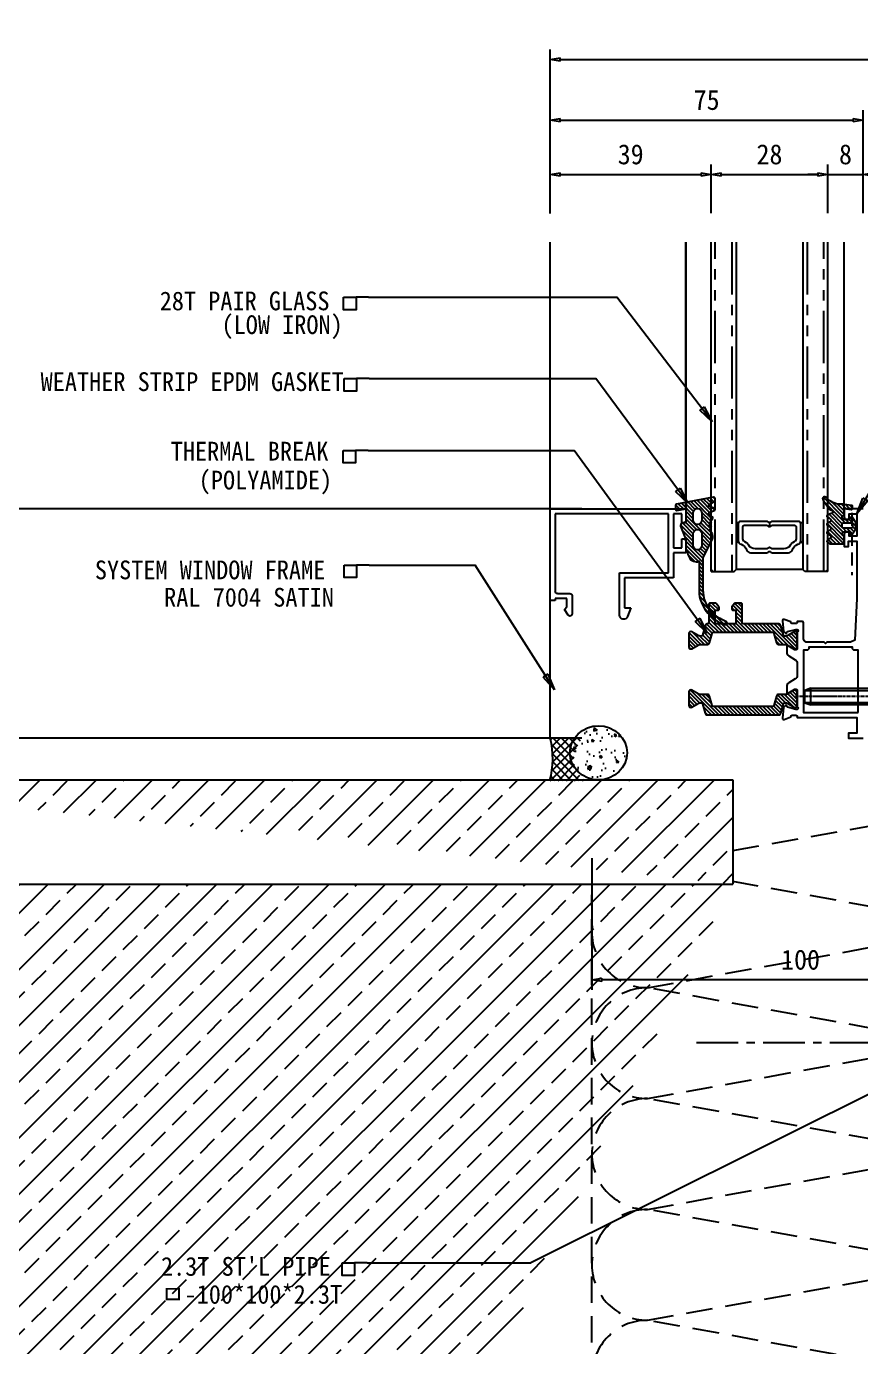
# Model space of a CAD drawing. Header units: millimetres. Extents: x 2352 to 12473, y 635 to 7997.
# Drawn here: x 3433.8 to 3633.8, y 1354.4 to 1671.1 of the extents above; entities that cross this region are included whole.
import ezdxf
from ezdxf.enums import TextEntityAlignment as Align

# ---------------------------------------------------------------- set-up
doc = ezdxf.new("R2010")
doc.units = ezdxf.units.MM
for name, pattern in [('CENTER2', [1.125, 0.75, -0.125, 0.125, -0.125]), ('CENTERX2', [4, 2.5, -0.5, 0.5, -0.5]), ('HIDDEN2', [4.7625, 3.175, -1.5875]), ('PHANTOM2', [1.25, 0.625, -0.125, 0.125, -0.125, 0.125, -0.125])]:
    doc.linetypes.add(name, pattern=pattern)
doc.layers.get('Defpoints').update_dxf_attribs({"color": 187})
for name, color, linetype in [('1', 1, 'Continuous'), ('3', 3, 'Continuous'), ('4', 4, 'Continuous'), ('7', 7, 'Continuous'), ('8', 8, 'Continuous'), ('A-WALL-INSL', 8, 'Continuous'), ('AC-DIMS-치수', 4, 'Continuous'), ('AC-TEXT-문자', 3, 'Continuous'), ('CEN1', 1, 'CENTER2'), ('DIMENSIONS', 7, 'Continuous'), ('EXTERIOR-1', 7, 'Continuous'), ('HARDWARE', 7, 'Continuous'), ('screw', 2, 'Continuous')]:
    doc.layers.add(name, color=color, linetype=linetype)
doc.styles.add('돋움체', font='')
doc.styles.get('돋움체').set_extended_font_data('DotumChe')
doc.dimstyles.new('Iljin', dxfattribs={"dimscale": 0.8, "dimtxt": 2, "dimasz": 1, "dimexe": 1, "dimexo": 1, "dimgap": 1, "dimtad": 1, "dimdec": 1, "dimdsep": 46, "dimtxsty": '돋움체', "dimblk": 'CLOSEDBLANK', "dimcen": 1, "dimclrd": 8, "dimclre": 8, "dimclrt": 2, "dimadec": 1, "dimazin": 2, "dimtfac": 1, "dimtdec": 1, "dimtix": 1, "dimtmove": 0, "dimatfit": 3, "dimldrblk": 'CLOSEDBLANK', "dimfxl": 1, "dimlwd": -1, "dimlwe": -1, "dimarcsym": 0})
doc.dimstyles.new('Iljin 3', dxfattribs={"dimscale": 2.4, "dimtxt": 2, "dimasz": 1, "dimexe": 1, "dimexo": 1, "dimgap": 1, "dimtad": 1, "dimdec": 1, "dimdsep": 46, "dimtxsty": '돋움체', "dimblk": 'CLOSEDBLANK', "dimcen": 1, "dimclrd": 8, "dimclre": 8, "dimclrt": 2, "dimadec": 1, "dimazin": 2, "dimtfac": 1, "dimtdec": 1, "dimtix": 1, "dimtmove": 0, "dimatfit": 3, "dimldrblk": 'CLOSEDBLANK', "dimfxl": 1, "dimlwd": -1, "dimlwe": -1, "dimarcsym": 0})
pattern_1 = [(135, (83170.3248, -751595.4231), (-0.44901280605, -0.44901280605), [])]

# ---------------------------------------------------------------- blocks, each defined once
blk = doc.blocks.new('_ClosedBlank')
at = {"color": 0, "linetype": 'ByBlock', "lineweight": -2}
for p, q in [((-1, 0.167), (0, 0)), ((-1, 0.167), (-1, -0.167)), ((0, 0), (-1, -0.167))]:
    blk.add_line(p, q, dxfattribs=at)
blk = doc.blocks.new('*D25')
at = {"layer": 'Defpoints', "color": 0, "transparency": 16777216}
for p in [(3569.44, 1473.91, 0), (3669.45, 1455.94), (3569.44, 1442.37)]:
    blk.add_point(p, dxfattribs=at)
at = {"layer": 'DIMENSIONS', "color": 8, "transparency": 16777216}
for p, q in [((3569.44, 1471.51), (3569.44, 1439.97)), ((3669.45, 1453.54), (3669.45, 1439.97)), ((3667.05, 1442.37), (3571.84, 1442.37))]:
    blk.add_line(p, q, dxfattribs=at)
at = {"layer": 'DIMENSIONS', "color": 8, "transparency": 16777216, "xscale": 2.4, "yscale": 2.4, "zscale": 2.4, "rotation": 180}
blk.add_blockref('_ClosedBlank', (3569.44, 1442.37), dxfattribs=at)
at = {"layer": 'DIMENSIONS', "color": 8, "transparency": 16777216, "xscale": 2.4, "yscale": 2.4, "zscale": 2.4}
blk.add_blockref('_ClosedBlank', (3669.45, 1442.37), dxfattribs=at)
at = {"layer": 'DIMENSIONS', "color": 2, "transparency": 16777216, "insert": (3619.44, 1447.17), "char_height": 4.8, "attachment_point": 5, "style": '돋움체'}
blk.add_mtext('100', dxfattribs=at)
blk = doc.blocks.new('A$C27B13FFF')
at = {"layer": 'CEN1'}
blk.add_line((22.3, 3.5), (0, 3.5), dxfattribs=at)
at = {"layer": 'screw'}
blk.add_lwpolyline([(18.4, 2), (2.4, 2), (3.9, 1.5), (3.9, 5.5), (2.4, 5), (18.4, 5), (18.4, 7), (19.39, 7, -0.33559), (20.65, 6.05, -0.138717), (20.65, 0.95, -0.33559), (19.39, 0), (18.4, 0), (18.4, 1.5), (3.9, 1.5), (2.4, 2), (2.4, 5), (3.9, 5.5), (18.4, 5.5), (18.4, 1.5)], format="xyb", dxfattribs=at)
blk.add_lwpolyline([(20.65, 6.05), (20.45, 5.82), (20.35, 5.57), (20.34, 5.3), (20.37, 5.03), (20.44, 4.76), (20.5, 4.52), (20.55, 4.31), (20.55, 4.16), (20.49, 4.06), (20.38, 4.01), (20.22, 3.99), (20.03, 3.99), (19.82, 4.01), (19.62, 4.02), (19.42, 4.01), (19.25, 3.97), (19.11, 3.89), (19.02, 3.78), (18.96, 3.65), (18.94, 3.5), (18.96, 3.35), (19.02, 3.22), (19.11, 3.11), (19.25, 3.03), (19.42, 2.99), (19.62, 2.98), (19.82, 2.99), (20.03, 3.01), (20.22, 3.01), (20.38, 2.99), (20.49, 2.94), (20.55, 2.84), (20.55, 2.69), (20.5, 2.48), (20.44, 2.24), (20.37, 1.97), (20.34, 1.7), (20.36, 1.43), (20.45, 1.18), (20.65, 0.95)], dxfattribs=at)
blk = doc.blocks.new('*D28')
at = {"layer": 'Defpoints', "color": 0, "transparency": 16777216}
for p in [(3769.45, 1663.11), (3559.44, 1623.81), (3769.45, 1623.38)]:
    blk.add_point(p, dxfattribs=at)
at = {"layer": 'DIMENSIONS', "color": 8, "transparency": 16777216}
for p, q in [((3559.44, 1626.21), (3559.44, 1665.51)), ((3561.84, 1663.11), (3767.05, 1663.11)), ((3769.45, 1625.78), (3769.45, 1665.51))]:
    blk.add_line(p, q, dxfattribs=at)
at = {"layer": 'DIMENSIONS', "color": 8, "transparency": 16777216, "xscale": 2.4, "yscale": 2.4, "zscale": 2.4, "rotation": 180}
blk.add_blockref('_ClosedBlank', (3559.44, 1663.11), dxfattribs=at)
at = {"layer": 'DIMENSIONS', "color": 8, "transparency": 16777216, "xscale": 2.4, "yscale": 2.4, "zscale": 2.4}
blk.add_blockref('_ClosedBlank', (3769.45, 1663.11), dxfattribs=at)
at = {"layer": 'DIMENSIONS', "color": 2, "transparency": 16777216, "insert": (3664.44, 1667.92), "char_height": 4.8, "attachment_point": 5, "style": '돋움체'}
blk.add_mtext('210', dxfattribs=at)
blk = doc.blocks.new('*D29')
at = {"layer": 'Defpoints', "color": 0, "transparency": 16777216}
for p in [(3634.44, 1648.6), (3559.44, 1623.81), (3634.44, 1623.83, 0)]:
    blk.add_point(p, dxfattribs=at)
at = {"layer": 'DIMENSIONS', "color": 8, "transparency": 16777216}
for p, q in [((3559.44, 1626.21), (3559.44, 1651)), ((3634.44, 1626.23), (3634.44, 1651)), ((3561.84, 1648.6), (3632.04, 1648.6))]:
    blk.add_line(p, q, dxfattribs=at)
at = {"layer": 'DIMENSIONS', "color": 8, "transparency": 16777216, "xscale": 2.4, "yscale": 2.4, "zscale": 2.4, "rotation": 180}
blk.add_blockref('_ClosedBlank', (3559.44, 1648.6), dxfattribs=at)
at = {"layer": 'DIMENSIONS', "color": 8, "transparency": 16777216, "xscale": 2.4, "yscale": 2.4, "zscale": 2.4}
blk.add_blockref('_ClosedBlank', (3634.44, 1648.6), dxfattribs=at)
at = {"layer": 'DIMENSIONS', "color": 2, "transparency": 16777216, "insert": (3596.94, 1653.4), "char_height": 4.8, "attachment_point": 5, "style": '돋움체'}
blk.add_mtext('75', dxfattribs=at)
blk = doc.blocks.new('*D31')
at = {"layer": 'Defpoints', "color": 0, "transparency": 16777216}
for p in [(3598, 1635.55), (3559.44, 1623.81), (3598, 1623.83, 0)]:
    blk.add_point(p, dxfattribs=at)
at = {"layer": 'DIMENSIONS', "color": 8, "transparency": 16777216}
for p, q in [((3559.44, 1626.21), (3559.44, 1637.95)), ((3598, 1626.23), (3598, 1637.95)), ((3561.84, 1635.55), (3595.6, 1635.55))]:
    blk.add_line(p, q, dxfattribs=at)
at = {"layer": 'DIMENSIONS', "color": 8, "transparency": 16777216, "xscale": 2.4, "yscale": 2.4, "zscale": 2.4, "rotation": 180}
blk.add_blockref('_ClosedBlank', (3559.44, 1635.55), dxfattribs=at)
at = {"layer": 'DIMENSIONS', "color": 8, "transparency": 16777216, "xscale": 2.4, "yscale": 2.4, "zscale": 2.4}
blk.add_blockref('_ClosedBlank', (3598, 1635.55), dxfattribs=at)
at = {"layer": 'DIMENSIONS', "color": 2, "transparency": 16777216, "insert": (3578.72, 1640.35), "char_height": 4.8, "attachment_point": 5, "style": '돋움체'}
blk.add_mtext('39', dxfattribs=at)
blk = doc.blocks.new('*D32')
at = {"layer": 'Defpoints', "color": 0, "transparency": 16777216}
for p in [(3626, 1635.55), (3598, 1623.83, 0), (3626, 1623.83, 0)]:
    blk.add_point(p, dxfattribs=at)
at = {"layer": 'DIMENSIONS', "color": 8, "transparency": 16777216}
for p, q in [((3598, 1626.23), (3598, 1637.95)), ((3626, 1626.23), (3626, 1637.95)), ((3600.4, 1635.55), (3623.6, 1635.55))]:
    blk.add_line(p, q, dxfattribs=at)
at = {"layer": 'DIMENSIONS', "color": 8, "transparency": 16777216, "xscale": 2.4, "yscale": 2.4, "zscale": 2.4, "rotation": 180}
blk.add_blockref('_ClosedBlank', (3598, 1635.55), dxfattribs=at)
at = {"layer": 'DIMENSIONS', "color": 8, "transparency": 16777216, "xscale": 2.4, "yscale": 2.4, "zscale": 2.4}
blk.add_blockref('_ClosedBlank', (3626, 1635.55), dxfattribs=at)
at = {"layer": 'DIMENSIONS', "color": 2, "transparency": 16777216, "insert": (3612, 1640.35), "char_height": 4.8, "attachment_point": 5, "style": '돋움체'}
blk.add_mtext('28', dxfattribs=at)
blk = doc.blocks.new('*D33')
at = {"layer": 'Defpoints', "color": 0, "transparency": 16777216}
for p in [(3634.44, 1635.55), (3626, 1623.83, 0), (3634.44, 1623.83, 0)]:
    blk.add_point(p, dxfattribs=at)
at = {"layer": 'DIMENSIONS', "color": 8, "transparency": 16777216}
for p, q in [((3626, 1626.23), (3626, 1637.95)), ((3634.44, 1626.23), (3634.44, 1637.95)), ((3623.6, 1635.55), (3621.2, 1635.55)), ((3626, 1635.55), (3634.44, 1635.55)), ((3636.84, 1635.55), (3639.24, 1635.55))]:
    blk.add_line(p, q, dxfattribs=at)
at = {"layer": 'DIMENSIONS', "color": 8, "transparency": 16777216, "xscale": 2.4, "yscale": 2.4, "zscale": 2.4}
blk.add_blockref('_ClosedBlank', (3626, 1635.55), dxfattribs=at)
at = {"layer": 'DIMENSIONS', "color": 8, "transparency": 16777216, "xscale": 2.4, "yscale": 2.4, "zscale": 2.4, "rotation": 180}
blk.add_blockref('_ClosedBlank', (3634.44, 1635.55), dxfattribs=at)
at = {"layer": 'DIMENSIONS', "color": 2, "transparency": 16777216, "insert": (3630.22, 1640.35), "char_height": 4.8, "attachment_point": 5, "style": '돋움체'}
blk.add_mtext('8', dxfattribs=at)
blk = doc.blocks.new('*D34')
at = {"layer": 'Defpoints', "color": 0, "transparency": 16777216}
for p in [(3313.04, 1500.32), (3569.44, 1500.32, 0), (3369.42, 1490.33, 0)]:
    blk.add_point(p, dxfattribs=at)
at = {"layer": 'DIMENSIONS', "color": 8, "transparency": 16777216}
for p, q in [((3313.04, 1502.72), (3313.04, 1505.12)), ((3567.04, 1500.32), (3310.64, 1500.32)), ((3313.04, 1490.33), (3313.04, 1500.32)), ((3367.02, 1490.33), (3310.64, 1490.33)), ((3313.04, 1487.93), (3313.04, 1485.53))]:
    blk.add_line(p, q, dxfattribs=at)
at = {"layer": 'DIMENSIONS', "color": 8, "transparency": 16777216, "xscale": 2.4, "yscale": 2.4, "zscale": 2.4}
for p, rotation in [((3313.04, 1500.32), 270), ((3313.04, 1490.33), 90)]:
    blk.add_blockref('_ClosedBlank', p, dxfattribs=dict(at, rotation=rotation))
at = {"layer": 'DIMENSIONS', "color": 2, "transparency": 16777216, "insert": (3308.23, 1495.32), "char_height": 4.8, "attachment_point": 5, "rotation": 90, "style": '돋움체'}
blk.add_mtext('10', dxfattribs=at)
blk = doc.blocks.new('*D36')
at = {"layer": 'Defpoints', "color": 0, "transparency": 16777216}
for p in [(3313.04, 1555.32), (3569.44, 1555.32, 0), (3569.44, 1500.32, 0)]:
    blk.add_point(p, dxfattribs=at)
at = {"layer": 'DIMENSIONS', "color": 8, "transparency": 16777216}
for p, q in [((3567.04, 1555.32), (3310.64, 1555.32)), ((3313.04, 1502.72), (3313.04, 1552.92)), ((3567.04, 1500.32), (3310.64, 1500.32))]:
    blk.add_line(p, q, dxfattribs=at)
at = {"layer": 'DIMENSIONS', "color": 8, "transparency": 16777216, "xscale": 2.4, "yscale": 2.4, "zscale": 2.4}
for p, rotation in [((3313.04, 1555.32), 90), ((3313.04, 1500.32), 270)]:
    blk.add_blockref('_ClosedBlank', p, dxfattribs=dict(at, rotation=rotation))
at = {"layer": 'DIMENSIONS', "color": 2, "transparency": 16777216, "insert": (3308.23, 1527.82), "char_height": 4.8, "attachment_point": 5, "rotation": 90, "style": '돋움체'}
blk.add_mtext('55', dxfattribs=at)
blk = doc.blocks.new('A$C608351FA')
at = {"layer": '4'}
for p, q in [((22, 32.5, 0), (0, 32.5, 0)), ((0, 32.5, 0), (0, 0, 0)), ((22, 31.3, 0), (22, 32.5, 0)), ((1.2, 4.2, 0), (1.2, 31.3, 0)), ((1.2, 31.3, 0), (19.8, 31.3, 0)), ((20.3, 30.8, 0), (20.3, 27.8, 0)), ((21.5, 28.5, 0), (21.5, 31.3, 0)), ((21.5, 31.3, 0), (22, 31.3, 0)), ((24.1, 29.1, 0), (23.5, 28.5, 0)), ((25.47, 28.22, 0), (24.1, 29.1, 0)), ((20.8, 27.3, 0), (25.2, 27.3, 0)), ((23.5, 28.5, 0), (21.5, 28.5, 0)), ((25.5, 15.9, 0), (15.3, 15.9, 0)), ((15.3, 15.9, 0), (15.3, 4.2, 0)), ((16.5, 14.7, 0), (23.75, 14.7, 0)), ((16.5, 3, 0), (16.5, 14.7, 0)), ((23.75, 14.7, 0), (23.75, 13.2, 0)), ((23.75, 13.2, 0), (25.84, 13.96, 0)), ((15.3, 4.2, 0), (1.2, 4.2, 0)), ((1.2, 1, 0), (1.2, 3, 0)), ((1.2, 3, 0), (9.3, 3, 0)), ((3.3, 1, 0), (1.2, 1, 0)), ((3.3, 0.5, 0), (3.3, 1, 0)), ((9.3, 1, 0), (7.2, 1, 0)), ((7.2, 1, 0), (7.2, 0.5, 0)), ((9.3, 3, 0), (9.3, 1, 0)), ((10.5, 3, 0), (16.5, 3, 0)), ((10.5, 0, 0), (10.5, 3, 0)), ((0, 0, 0), (2.8, 0, 0)), ((7.7, 0, 0), (10.5, 0, 0))]:
    blk.add_line(p, q, dxfattribs=at)
for centre, radius, start, end in [((19.8, 30.8, 0), 0.5, 0, 90), ((20.8, 27.8, 0), 0.5, 180, 270), ((25.2, 27.8, 0), 0.5, 270, 57.3106), ((25.5, 14.9, 0), 1, 289.9728, 90), ((2.8, 0.5, 0), 0.5, 270, 0), ((7.7, 0.5, 0), 0.5, 180, 270)]:
    blk.add_arc(centre, radius, start, end, dxfattribs=at)

msp = doc.modelspace()

# ---------------------------------------------------------------- hatches: boundary and pattern name
at = {"layer": '1'}
h = msp.add_hatch(dxfattribs=at)
h.set_pattern_fill('ANSI31', color=256, scale=0.2, angle=90)
h.set_pattern_definition([(135, (83166.3248, -751595.4231), (-0.44901280605, -0.44901280605), [])])
edge = h.paths.add_edge_path()
edge.add_arc((3611.11, 1536.6), 15, 180, 190.5498, ccw=False)
edge.add_line((3596.11, 1536.6), (3596.11, 1543.65))
edge.add_line((3596.11, 1543.65), (3598.26, 1547.91))
edge.add_arc((3596.72, 1548.69), 1.72, 333.2522, 395.4549)
edge.add_arc((3600.24, 1551.19), 2.59, 136.3459, 215.4549, ccw=False)
edge.add_arc((3598.14, 1553.19), 0.3, 316.3459, 415.6559)
edge.add_line((3598.31, 1553.44), (3597.58, 1553.94))
edge.add_arc((3597.74, 1554.19), 0.3, 111.527, 235.6559, ccw=False)
edge.add_line((3597.63, 1554.47), (3598.75, 1554.91))
edge.add_arc((3598.64, 1555.19), 0.3, 291.527, 428.473)
edge.add_line((3598.75, 1555.47), (3597.63, 1555.91))
edge.add_arc((3597.74, 1556.19), 0.3, 118.7328, 248.473, ccw=False)
edge.add_line((3597.6, 1556.45), (3598.94, 1557.19))
edge.add_line((3598.94, 1557.19), (3598.94, 1557.83))
edge.add_arc((3598.64, 1557.83), 0.3, 360, 458.9955)
edge.add_line((3598.6, 1558.13), (3589.7, 1556.49))
edge.add_arc((3589.74, 1556.19), 0.3, 99.2184, 180)
edge.add_line((3589.44, 1556.19), (3589.44, 1555.27))
edge.add_arc((3589.74, 1555.27), 0.3, 180, 278.9955)
edge.add_line((3589.79, 1554.98), (3591.94, 1555.32))
edge.add_line((3591.94, 1555.32), (3591.94, 1552.02))
edge.add_line((3591.94, 1552.02), (3591.06, 1551.87))
edge.add_arc((3591.14, 1551.38), 0.5, 99.4623, 201.7175)
edge.add_line((3590.68, 1551.19), (3591.94, 1548.02))
edge.add_line((3591.94, 1548.02), (3591.94, 1545.74))
edge.add_arc((3592.94, 1545.74), 1, 180, 204.444)
edge.add_line((3592.03, 1545.32), (3592.76, 1543.72))
edge.add_arc((3594.45, 1544.49), 1.86, 204.444, 290.7929)
edge.add_line((3595.11, 1542.75), (3595.11, 1535.26))
edge.add_arc((3600.11, 1535.26), 5, 180, 201.2422)
edge.add_line((3595.45, 1533.44), (3595.66, 1532.9))
edge.add_arc((3604.05, 1536.16), 9, 201.2422, 252.3463)
edge.add_arc((3601.44, 1527.97), 0.4, 252.3463, 431.237)
edge.add_arc((3604.15, 1535.92), 8, 201.2422, 251.237, ccw=False)
edge.add_line((3596.69, 1533.02), (3596.37, 1533.85))
edge = h.paths.add_edge_path(flags=16)
edge.add_line((3593.74, 1552.59), (3593.74, 1554.39))
edge.add_arc((3594.74, 1554.39), 1, 0, 180, ccw=False)
edge.add_line((3595.74, 1554.39), (3595.74, 1552.59))
edge.add_arc((3594.74, 1552.59), 1, 180, 360, ccw=False)
edge = h.paths.add_edge_path(flags=16)
edge.add_line((3593.74, 1546.52), (3593.74, 1549.39))
edge.add_arc((3594.74, 1549.39), 1, 0, 180, ccw=False)
edge.add_line((3595.74, 1549.39), (3595.74, 1546.52))
edge.add_arc((3594.74, 1546.52), 1, 180, 360, ccw=False)
h = msp.add_hatch(dxfattribs=at)
h.set_pattern_fill('ANSI31', color=256, scale=0.2, angle=90)
h.set_pattern_definition(pattern_1)
edge = h.paths.add_edge_path()
edge.add_arc((3626.04, 1551.62), 0.3, 180, 235.6559)
edge.add_line((3625.88, 1551.37), (3626.61, 1550.87))
edge.add_arc((3626.44, 1550.62), 0.3, 0, 55.6559, ccw=False)
edge.add_arc((3626.44, 1550.62), 0.3, -55.6559, 0, ccw=False)
edge.add_line((3626.61, 1550.37), (3625.88, 1549.87))
edge.add_arc((3626.04, 1549.62), 0.3, 124.3441, 180)
edge.add_arc((3626.04, 1549.62), 0.3, 180, 235.6559)
edge.add_line((3625.88, 1549.37), (3626.61, 1548.87))
edge.add_arc((3626.44, 1548.62), 0.3, 0, 55.6559, ccw=False)
edge.add_arc((3626.44, 1548.62), 0.3, -55.5392, 0, ccw=False)
edge.add_line((3626.61, 1548.37), (3625.9, 1547.88))
edge.add_arc((3626.04, 1547.62), 0.3, 118.1409, 235.6559)
edge.add_line((3625.88, 1547.37), (3626.41, 1547.01))
edge.add_arc((3626.69, 1547.42), 0.5, 235.6559, 270)
edge.add_line((3626.69, 1546.92), (3629.44, 1546.92))
edge.add_arc((3629.44, 1547.42), 0.5, 270, 360)
edge.add_line((3629.94, 1547.42), (3629.94, 1548.65))
edge.add_arc((3629.74, 1548.65), 0.2, 0, 73.3985)
edge.add_arc((3629.94, 1549.32), 0.5, 90, 253.3985, ccw=False)
edge.add_line((3629.94, 1549.82), (3631.14, 1549.82))
edge.add_arc((3631.14, 1549.62), 0.2, 0, 90, ccw=False)
edge.add_line((3631.34, 1549.62), (3631.34, 1549.52))
edge.add_arc((3631.64, 1549.52), 0.3, 180, 325.0457)
edge.add_line((3631.89, 1549.35), (3632.74, 1550.57))
edge.add_line((3632.74, 1550.57), (3632.74, 1552.07))
edge.add_line((3632.74, 1552.07), (3631.89, 1553.29))
edge.add_arc((3631.64, 1553.12), 0.3, 34.9543, 180)
edge.add_line((3631.34, 1553.12), (3631.34, 1553.02))
edge.add_arc((3631.14, 1553.02), 0.2, -90, 0, ccw=False)
edge.add_line((3631.14, 1552.82), (3629.94, 1552.82))
edge.add_arc((3629.94, 1553.32), 0.5, 106.6015, 270, ccw=False)
edge.add_arc((3629.74, 1553.99), 0.2, 286.6015, 360)
edge.add_line((3629.94, 1553.99), (3629.94, 1555.42))
edge.add_line((3629.94, 1555.42), (3631.6, 1555.17))
edge.add_arc((3631.64, 1555.47), 0.3, 261.4692, 360)
edge.add_line((3631.94, 1555.47), (3631.94, 1555.87))
edge.add_arc((3631.64, 1555.87), 0.3, 0, 81.4692)
edge.add_line((3631.69, 1556.17), (3630.02, 1556.42))
edge.add_arc((3629.87, 1555.43), 1, 81.4692, 90)
edge.add_line((3629.87, 1556.43), (3629.09, 1556.43))
edge.add_arc((3629.09, 1560.93), 4.5, 219.7918, 270, ccw=False)
edge.add_arc((3625.24, 1557.73), 0.5, 39.7918, 214.6607)
edge.add_line((3624.83, 1557.45), (3626.08, 1555.65))
edge.add_arc((3627.72, 1556.78), 2, 214.6607, 250.2204)
edge.add_arc((3626.94, 1554.62), 0.3, -68.473, 70.2204, ccw=False)
edge.add_line((3627.05, 1554.34), (3625.93, 1553.9))
edge.add_arc((3626.04, 1553.62), 0.3, 111.527, 235.6559)
edge.add_line((3625.88, 1553.37), (3626.61, 1552.87))
edge.add_arc((3626.44, 1552.62), 0.3, 0, 55.6559, ccw=False)
edge.add_arc((3626.44, 1552.62), 0.3, -55.6559, 0, ccw=False)
edge.add_line((3626.61, 1552.37), (3625.88, 1551.87))
edge.add_arc((3626.04, 1551.62), 0.3, 124.3441, 180)
edge = h.paths.add_edge_path(flags=16)
edge.add_arc((3631.64, 1550.97), 0.3, 270, 360, ccw=False)
edge.add_line((3631.64, 1550.67), (3629.74, 1550.67))
edge.add_arc((3629.74, 1550.97), 0.3, 180, 270, ccw=False)
edge.add_line((3629.44, 1550.97), (3629.44, 1551.67))
edge.add_arc((3629.74, 1551.67), 0.3, 90, 180, ccw=False)
edge.add_line((3629.74, 1551.97), (3631.64, 1551.97))
edge.add_arc((3631.64, 1551.67), 0.3, 0, 90, ccw=False)
edge.add_line((3631.94, 1551.67), (3631.94, 1550.97))
h = msp.add_hatch(dxfattribs=at)
h.set_pattern_fill('ANSI31', color=256, scale=0.2, angle=90)
h.set_pattern_definition(pattern_1)
edge = h.paths.add_edge_path()
edge.add_line((3599.94, 1531.32), (3599.94, 1531.61))
edge.add_arc((3599.64, 1531.61), 0.3, 0, 38.6598)
edge.add_line((3599.88, 1531.8), (3599.23, 1532.61))
edge.add_arc((3599, 1532.42), 0.3, 38.6598, 90)
edge.add_line((3599, 1532.72), (3597.74, 1532.72))
edge.add_arc((3597.74, 1532.42), 0.3, -270, -180)
edge.add_line((3597.44, 1532.42), (3597.44, 1528.12))
edge.add_arc((3597.04, 1528.12), 0.4, -89.0474, 0, ccw=False)
edge.add_arc((3597.06, 1527.22), 0.5, -269.0474, -190.6197)
edge.add_line((3596.57, 1527.31), (3595.94, 1525.06))
edge.add_arc((3595.65, 1525.12), 0.3, -90, -10.6197, ccw=False)
edge.add_line((3595.65, 1524.82), (3595.32, 1524.82))
edge.add_arc((3595.32, 1525.32), 0.5, -120, -90, ccw=False)
edge.add_line((3595.07, 1524.89), (3593.39, 1525.85))
edge.add_arc((3593.14, 1525.42), 0.5, 60, 180)
edge.add_line((3592.64, 1525.42), (3592.64, 1522.22))
edge.add_arc((3593.14, 1522.22), 0.5, -180, -60)
edge.add_line((3593.39, 1521.79), (3595.07, 1522.75))
edge.add_arc((3595.32, 1522.32), 0.5, -270, -240, ccw=False)
edge.add_line((3595.32, 1522.82), (3597.14, 1522.82))
edge.add_arc((3597.14, 1523.32), 0.5, -90, -10.6197)
edge.add_line((3597.63, 1523.23), (3598.26, 1525.47))
edge.add_arc((3598.55, 1525.42), 0.3, -270, -190.6197, ccw=False)
edge.add_line((3598.55, 1525.72), (3612.74, 1525.72))
edge.add_arc((3612.74, 1525.42), 0.3, -349.3803, -270, ccw=False)
edge.add_line((3613.03, 1525.47), (3613.66, 1523.23))
edge.add_arc((3614.15, 1523.32), 0.5, -169.3803, -90)
edge.add_line((3614.15, 1522.82), (3615.97, 1522.82))
edge.add_arc((3615.97, 1522.32), 0.5, 60, 90, ccw=False)
edge.add_line((3616.22, 1522.75), (3617.89, 1521.79))
edge.add_arc((3618.14, 1522.22), 0.5, -120, 0)
edge.add_line((3618.64, 1522.22), (3618.64, 1525.42))
edge.add_arc((3618.14, 1525.42), 0.5, 0, 120)
edge.add_line((3617.89, 1525.85), (3616.22, 1524.89))
edge.add_arc((3615.97, 1525.32), 0.5, -90, -60, ccw=False)
edge.add_line((3615.97, 1524.82), (3615.64, 1524.82))
edge.add_arc((3615.64, 1525.12), 0.3, -169.3803, -90, ccw=False)
edge.add_line((3615.35, 1525.06), (3614.72, 1527.31))
edge.add_arc((3614.23, 1527.22), 0.5, 10.6197, 90)
edge.add_line((3614.23, 1527.72), (3605.84, 1527.72))
edge.add_arc((3605.84, 1528.12), 0.4, -180, -90, ccw=False)
edge.add_line((3605.44, 1528.12), (3605.44, 1532.42))
edge.add_arc((3605.14, 1532.42), 0.3, 0, 90)
edge.add_line((3605.14, 1532.72), (3603.89, 1532.72))
edge.add_arc((3603.89, 1532.42), 0.3, 90, 141.3402)
edge.add_line((3603.65, 1532.61), (3603.01, 1531.8))
edge.add_arc((3603.24, 1531.61), 0.3, -218.6598, -180)
edge.add_line((3602.94, 1531.61), (3602.94, 1531.32))
edge.add_arc((3603.24, 1531.32), 0.3, -180, -90)
edge.add_line((3603.24, 1531.02), (3603.94, 1531.02))
edge.add_line((3603.94, 1531.02), (3603.94, 1527.72))
edge.add_line((3603.94, 1527.72), (3598.94, 1527.72))
edge.add_line((3598.94, 1527.72), (3598.94, 1531.02))
edge.add_line((3598.94, 1531.02), (3599.64, 1531.02))
edge.add_arc((3599.64, 1531.32), 0.3, -90, 0)
h = msp.add_hatch(dxfattribs=at)
h.set_pattern_fill('ANSI31', color=256, scale=0.2, angle=90)
h.set_pattern_definition(pattern_1)
edge = h.paths.add_edge_path()
edge.add_line((3595.07, 1510.89), (3593.39, 1511.85))
edge.add_arc((3593.14, 1511.42), 0.5, 60, 180)
edge.add_line((3592.64, 1511.42), (3592.64, 1508.22))
edge.add_arc((3593.14, 1508.22), 0.5, -180, -60)
edge.add_line((3593.39, 1507.79), (3595.07, 1508.75))
edge.add_arc((3595.32, 1508.32), 0.5, -270, -240, ccw=False)
edge.add_line((3595.32, 1508.82), (3595.65, 1508.82))
edge.add_arc((3595.65, 1508.52), 0.3, -349.3803, -270, ccw=False)
edge.add_line((3595.94, 1508.57), (3596.57, 1506.33))
edge.add_arc((3597.06, 1506.42), 0.5, -169.3803, -90)
edge.add_line((3597.06, 1505.92), (3614.23, 1505.92))
edge.add_arc((3614.23, 1506.42), 0.5, -90, -10.6197)
edge.add_line((3614.72, 1506.33), (3615.35, 1508.57))
edge.add_arc((3615.64, 1508.52), 0.3, -270, -190.6197, ccw=False)
edge.add_line((3615.64, 1508.82), (3615.97, 1508.82))
edge.add_arc((3615.97, 1508.32), 0.5, -300, -270, ccw=False)
edge.add_line((3616.22, 1508.75), (3617.89, 1507.79))
edge.add_arc((3618.14, 1508.22), 0.5, -120, 0)
edge.add_line((3618.64, 1508.22), (3618.64, 1511.42))
edge.add_arc((3618.14, 1511.42), 0.5, 0, 120)
edge.add_line((3617.89, 1511.85), (3616.22, 1510.89))
edge.add_arc((3615.97, 1511.32), 0.5, -90, -60, ccw=False)
edge.add_line((3615.97, 1510.82), (3614.15, 1510.82))
edge.add_arc((3614.15, 1510.32), 0.5, 90, 169.3803)
edge.add_line((3613.66, 1510.41), (3613.03, 1508.16))
edge.add_arc((3612.74, 1508.22), 0.3, -90, -10.6197, ccw=False)
edge.add_line((3612.74, 1507.92), (3598.55, 1507.92))
edge.add_arc((3598.55, 1508.22), 0.3, -169.3803, -90, ccw=False)
edge.add_line((3598.26, 1508.16), (3597.63, 1510.41))
edge.add_arc((3597.14, 1510.32), 0.5, 10.6197, 90)
edge.add_line((3597.14, 1510.82), (3595.32, 1510.82))
edge.add_arc((3595.32, 1511.32), 0.5, -120, -90, ccw=False)
h = msp.add_hatch(dxfattribs=at)
h.set_pattern_fill('AR-CONC', color=256, scale=0.865507, angle=270, style=0)
h.set_pattern_definition([(320, (-9239.322, 17845.319), (-0.543124, -6.2079363), [0.6491302, -7.1404318]), (265, (-9239.322, 17845.319), (6.5102747, 1.2009023), [0.5193041, -5.7123454]), (10.4514, (-9239.367, 17844.8014), (5.9671467, -5.0070385), [0.5516757, -6.0684333]), (316.1842, (-9237.591, 17845.319), (-1.4325785, -9.2370448), [0.9736952, -10.7106477]), (6.6356, (-9237.71, 17844.549), (8.4310572, -8.08957), [0.8275136, -9.1026484]), (261.1842, (-9237.591, 17845.319), (8.4310636, -8.0895635), [0.778956, -8.568518]), (291, (-9238.0237, 17844.453), (-3.4846942, -5.1662716), [0.6491302, -7.1404318]), (236, (-9238.024, 17844.453), (6.2762236, -2.105911), [0.5193041, -5.7123454]), (341.4514, (-9238.314, 17844.023), (2.7915237, -7.2721847), [0.5516757, -6.0684333]), (307.5, (-9239.322, 17845.3187), (2.88121923, -0.10524439), [0, -5.6431049, 0, -5.79889613, 0, -5.7339831]), (277.5, (-9239.322, 17845.3187), (3.41366052, -2.27688496), [0, -3.3062363, 0, -5.51327886, 0, -2.1854049]), (237.5, (-9239.322, 17847.2488), (-0.19521397, -4.62026994), [0, -2.1637672, 0, -6.7509537, 0, -8.9579963]), (227.5, (-9239.322, 17848.1143), (0.8664155, -5.04751645), [0, -2.8128974, 0, -4.4833257, 0, -6.3614756])])
edge = h.paths.add_edge_path()
edge.add_ellipse((3571, 1496.81), major_axis=(-6.85, 0), ratio=0.947345, start_angle=0, end_angle=360)
h = msp.add_hatch(dxfattribs=at)
h.set_pattern_fill('ANSI37', color=1, scale=0.432753, angle=270, style=0)
h.set_pattern_definition([(315, (1733.491, 2578.8881), (0.9715592, 0.9715592), []), (45, (1733.491, 2578.8881), (-0.9715592, 0.9715592), [])])
edge = h.paths.add_edge_path()
edge.add_line((3559.45, 1500.32), (3567.47, 1500.32))
edge.add_line((3567.47, 1500.32), (3567.27, 1500.16))
edge.add_line((3567.27, 1500.16), (3566.99, 1499.89))
edge.add_line((3566.99, 1499.89), (3566.73, 1499.61))
edge.add_line((3566.73, 1499.61), (3566.48, 1499.31))
edge.add_line((3566.48, 1499.31), (3566.25, 1499))
edge.add_line((3566.25, 1499), (3566.04, 1498.68))
edge.add_line((3566.04, 1498.68), (3565.85, 1498.35))
edge.add_line((3565.85, 1498.35), (3565.68, 1498.01))
edge.add_line((3565.68, 1498.01), (3565.54, 1497.66))
edge.add_line((3565.54, 1497.66), (3565.41, 1497.3))
edge.add_line((3565.41, 1497.3), (3565.31, 1496.93))
edge.add_line((3565.31, 1496.93), (3565.23, 1496.56))
edge.add_line((3565.23, 1496.56), (3565.17, 1496.19))
edge.add_line((3565.17, 1496.19), (3565.14, 1495.81))
edge.add_line((3565.14, 1495.81), (3565.12, 1495.44))
edge.add_line((3565.12, 1495.44), (3565.14, 1495.06))
edge.add_line((3565.14, 1495.06), (3565.17, 1494.68))
edge.add_line((3565.17, 1494.68), (3565.23, 1494.31))
edge.add_line((3565.23, 1494.31), (3565.31, 1493.94))
edge.add_line((3565.31, 1493.94), (3565.41, 1493.57))
edge.add_line((3565.41, 1493.57), (3565.54, 1493.21))
edge.add_line((3565.54, 1493.21), (3565.68, 1492.86))
edge.add_line((3565.68, 1492.86), (3565.85, 1492.52))
edge.add_line((3565.85, 1492.52), (3566.04, 1492.19))
edge.add_line((3566.04, 1492.19), (3566.25, 1491.87))
edge.add_line((3566.25, 1491.87), (3566.48, 1491.56))
edge.add_line((3566.48, 1491.56), (3566.73, 1491.26))
edge.add_line((3566.73, 1491.26), (3566.99, 1490.98))
edge.add_line((3566.99, 1490.98), (3567.27, 1490.71))
edge.add_line((3567.27, 1490.71), (3567.57, 1490.46))
edge.add_line((3567.57, 1490.46), (3567.88, 1490.23))
edge.add_line((3567.88, 1490.23), (3568.03, 1490.13))
edge.add_line((3568.03, 1490.13), (3559.34, 1490.13))
edge.add_arc((3539.62, 1495.44), 20.42, 344.9415, 373.8342)
at = {"layer": '8'}
h = msp.add_hatch(dxfattribs=at)
h.set_pattern_fill('ANSI33', color=256, scale=1.5)
h.set_pattern_definition([(45, (-696287.301, -80697.814), (-6.73519209, 6.73519209), []), (45, (-696280.566, -80697.814), (-6.73519209, 6.73519209), [4.7625, -2.38125])])
edge = h.paths.add_edge_path()
edge.add_line((3352.89, 1067.92), (3352.89, 1042.92))
edge.add_line((3394.42, 1465.33), (3603.23, 1465.33))
edge.add_line((3394.42, 1042.92), (3394.42, 1465.33))
edge.add_line((3352.89, 1042.92), (3394.42, 1042.92))
edge.add_line((3352.89, 1067.92), (3369.42, 1067.92))
edge.add_line((3603.23, 1490.33), (3603.23, 1465.33))
edge.add_line((3369.42, 1490.33), (3603.23, 1490.33))
edge.add_line((3369.42, 1067.92), (3369.42, 1490.33))

# ---------------------------------------------------------------- linework, layer by layer
at = {"color": 7, "ltscale": 0.3}
for p, q in [((3612, 1552.03), (3612, 1551.03)), ((3598, 1540.82), (3598.5, 1540.32)), ((3598, 1540.32), (3603.5, 1540.32)), ((3603.5, 1540.32), (3604, 1540.82)), ((3620, 1540.82), (3604, 1540.82)), ((3620.5, 1540.32), (3620, 1540.82)), ((3626, 1540.32), (3620.5, 1540.32)), ((3626, 1540.82), (3625.5, 1540.32))]:
    msp.add_line(p, q, dxfattribs=at)
for points in [[(3616.55, 1544.82, 0.318344), (3617.49, 1545.49, -0.227508), (3618.83, 1546.83, 0.318344), (3619.5, 1547.77), (3619.5, 1551.82, 0.414214), (3619, 1552.32), (3612.71, 1552.32, 0.198912), (3612.35, 1552.17), (3612.35, 1552.17, -0.414214), (3611.65, 1552.17, 0.198912), (3611.29, 1552.32), (3605, 1552.32, 0.414214), (3604.5, 1551.82), (3604.5, 1547.77, 0.318344), (3605.17, 1546.83, -0.227508), (3606.51, 1545.49, 0.318344), (3607.45, 1544.82), (3611.29, 1544.82, 0.198912), (3611.65, 1544.97, -0.414214), (3612.35, 1544.97), (3612.35, 1544.97, 0.198912), (3612.71, 1544.82)], [(3614.91, 1545.82, 0.140802), (3616.78, 1546.33, -0.136784), (3617.99, 1547.54, 0.270652), (3618.5, 1548.41), (3618.5, 1550.82, 0.414214), (3618, 1551.32), (3612.71, 1551.32, 0.198912), (3612.35, 1551.17), (3612.35, 1551.17, -0.414214), (3611.65, 1551.17, 0.198912), (3611.29, 1551.32), (3606, 1551.32, 0.414214), (3605.5, 1550.82), (3605.5, 1548.41, 0.270652), (3606.01, 1547.54, -0.136784), (3607.22, 1546.33, 0.140805), (3609.09, 1545.82), (3611.29, 1545.82, 0.198912), (3611.65, 1545.97, -0.414214), (3612.35, 1545.97), (3612.35, 1545.97, 0.198912), (3612.71, 1545.82)]]:
    msp.add_lwpolyline(points, format="xyb", close=True, dxfattribs=at)
at = {"color": 3, "ltscale": 0.3}
for centre, radius, start, end in [((3604.3, 1552.55), 0.508, 233.3757, 312.5471), ((3604.3, 1552.55), 0.508, 233.3874, 312.5588), ((3619.7, 1552.55), 0.508, 227.4412, 306.6126), ((3604.37, 1546.98), 0.375, 33.7997, 174.414), ((3604.37, 1546.98), 0.375, 33.8114, 174.4257), ((3619.63, 1546.98), 0.375, 5.5743, 146.1886)]:
    msp.add_arc(centre, radius, start, end, dxfattribs=at)
at = {"layer": '1', "linetype": 'CENTERX2', "ltscale": 4}
msp.add_line((3594.48, 1427.35, 0), (3790.13, 1427.35, 0), dxfattribs=at)
at = {"layer": '3'}
msp.add_lwpolyline([(3634.44, 1555.32), (3629.94, 1555.32), (3629.94, 1553.32, 0.414214), (3630.44, 1552.82), (3631.14, 1552.82), (3631.14, 1554.12), (3632.94, 1554.12), (3632.94, 1548.82), (3631.14, 1548.82), (3631.14, 1549.82), (3630.44, 1549.82, 0.414214), (3629.94, 1549.32), (3629.94, 1546.32), (3630.94, 1546.32), (3630.94, 1547.62), (3632.94, 1547.62), (3632.94, 1533.82), (3632.44, 1523.82), (3631.44, 1523.32), (3625.74, 1523.32), (3625.44, 1523.02), (3625.14, 1523.32), (3621.14, 1523.32, -0.414214), (3620.14, 1524.32), (3620.14, 1528.02, 0.414206), (3619.84, 1528.32), (3618.64, 1528.32), (3618.64, 1528.12, -0.414214), (3618.34, 1527.82), (3617.44, 1527.82, -0.414214), (3617.14, 1528.12), (3617.14, 1528.22), (3615.52, 1528.81, 0.548619), (3615.12, 1528.5), (3615.34, 1525.94), (3615.8, 1525.48, 0.57735), (3616.13, 1525.57), (3616.18, 1525.74, -0.267949), (3616.32, 1525.88), (3618.32, 1526.42), (3618.64, 1526.42, -0.666667), (3618.64, 1525.82), (3618.64, 1521.82, -0.414214), (3618.34, 1521.52), (3618.04, 1521.52), (3616.45, 1522.49, 0.585524), (3616.14, 1522.32), (3616.14, 1520.9, 0.261413), (3616.62, 1520.04), (3618.17, 1519.1, -0.261413), (3618.64, 1518.25), (3618.64, 1515.39, -0.261413), (3618.17, 1514.54), (3616.62, 1513.59, 0.261413), (3616.14, 1512.74), (3616.14, 1511.32, 0.585524), (3616.45, 1511.14), (3618.04, 1512.12), (3618.34, 1512.12, -0.414214), (3618.64, 1511.82), (3618.64, 1507.82, -0.666667), (3618.64, 1507.22), (3618.32, 1507.22), (3616.32, 1507.75, -0.267949), (3616.18, 1507.9), (3616.13, 1508.07, 0.57735), (3615.8, 1508.16), (3615.34, 1507.7), (3615.12, 1505.13, 0.548619), (3615.52, 1504.82), (3617.14, 1505.42), (3617.14, 1505.52, -0.414214), (3617.44, 1505.82), (3618.34, 1505.82, -0.414214), (3618.64, 1505.52), (3618.64, 1505.52), (3618.64, 1505.32), (3632.94, 1505.32), (3632.94, 1501.52), (3630.94, 1501.52), (3630.94, 1500.32), (3634.44, 1500.32)], format="xyb", dxfattribs=at)
msp.add_lwpolyline([(3633.24, 1506.52), (3633.24, 1521.42), (3632.24, 1521.42), (3631.94, 1521.72), (3631.94, 1522.12), (3621.44, 1522.12), (3621.44, 1521.72), (3621.14, 1521.42), (3620.14, 1521.42), (3620.14, 1506.52)], close=True, dxfattribs=at)
msp.add_lwpolyline([(3633.24, 1506.52), (3633.24, 1521.42), (3632.24, 1521.42), (3631.94, 1521.72), (3631.94, 1522.12), (3621.44, 1522.12), (3621.44, 1521.72), (3621.14, 1521.42), (3620.14, 1521.42), (3620.14, 1506.52)], close=True, dxfattribs=at)
at = {"layer": '4'}
for points in [[(3596.37, 1533.85, -0.046065), (3596.11, 1536.6), (3596.11, 1543.65), (3598.26, 1547.91, 0.278277), (3598.13, 1549.69, -0.359574), (3598.36, 1552.98, 0.462648), (3598.31, 1553.44), (3597.58, 1553.94, -0.601627), (3597.63, 1554.47), (3598.75, 1554.91, 0.680532), (3598.75, 1555.47), (3597.63, 1555.91, -0.635478), (3597.6, 1556.45), (3598.94, 1557.19), (3598.94, 1557.83, 0.460982), (3598.6, 1558.13), (3589.7, 1556.49, 0.367837), (3589.44, 1556.19), (3589.44, 1555.27, 0.460982), (3589.79, 1554.98), (3591.94, 1555.32), (3591.94, 1552.02), (3591.06, 1551.87, 0.478343), (3590.68, 1551.19), (3591.94, 1548.02), (3591.94, 1545.74, 0.107063), (3592.03, 1545.32), (3592.76, 1543.72, 0.39567), (3595.11, 1542.75), (3595.11, 1535.26, 0.092953), (3595.45, 1533.44), (3595.66, 1532.9, 0.226755), (3601.32, 1527.59, 0.990366), (3601.57, 1528.35, -0.221671), (3596.69, 1533.02)], [(3625.74, 1551.62, 0.247734), (3625.88, 1551.37), (3626.61, 1550.87, -0.247734), (3626.74, 1550.62, -0.247734), (3626.61, 1550.37), (3625.88, 1549.87, 0.247734), (3625.74, 1549.62, 0.247734), (3625.88, 1549.37), (3626.61, 1548.87, -0.247734), (3626.74, 1548.62, -0.247194), (3626.61, 1548.37), (3625.9, 1547.88, 0.562983), (3625.88, 1547.37), (3626.41, 1547.01, 0.150986), (3626.69, 1546.92), (3629.44, 1546.92, 0.414214), (3629.94, 1547.42), (3629.94, 1548.65, 0.331679), (3629.8, 1548.84, -0.864689), (3629.94, 1549.82), (3631.14, 1549.82, -0.414214), (3631.34, 1549.62), (3631.34, 1549.52, 0.733537), (3631.89, 1549.35), (3632.74, 1550.57), (3632.74, 1552.07), (3631.89, 1553.29, 0.733537), (3631.34, 1553.12), (3631.34, 1553.02, -0.414214), (3631.14, 1552.82), (3629.94, 1552.82, -0.864689), (3629.8, 1553.8, 0.331679), (3629.94, 1553.99), (3629.94, 1555.42), (3631.6, 1555.17, 0.458526), (3631.94, 1555.47), (3631.94, 1555.87, 0.371247), (3631.69, 1556.17), (3630.02, 1556.42, 0.03724), (3629.87, 1556.43), (3629.09, 1556.43, -0.222648), (3625.63, 1558.05, 0.956196), (3624.83, 1557.45), (3626.08, 1555.65, 0.156416), (3627.05, 1554.9, -0.691745), (3627.05, 1554.34), (3625.93, 1553.9, 0.601627), (3625.88, 1553.37), (3626.61, 1552.87, -0.247734), (3626.74, 1552.62, -0.247734), (3626.61, 1552.37), (3625.88, 1551.87, 0.247734)], [(3593.74, 1552.59), (3593.74, 1554.39, -1), (3595.74, 1554.39), (3595.74, 1552.59, -1)], [(3631.94, 1550.97, -0.414214), (3631.64, 1550.67), (3629.74, 1550.67, -0.414214), (3629.44, 1550.97), (3629.44, 1551.67, -0.414214), (3629.74, 1551.97), (3631.64, 1551.97, -0.414214), (3631.94, 1551.67)]]:
    msp.add_lwpolyline(points, format="xyb", close=True, dxfattribs=at)
at = {"layer": '4', "elevation": 0}
msp.add_lwpolyline([(3593.74, 1546.52), (3593.74, 1549.39, -1), (3595.74, 1549.39), (3595.74, 1546.52, -1)], format="xyb", close=True, dxfattribs=at)
at = {"layer": '4', "linetype": 'Continuous'}
for points in [[(3599.94, 1531.32), (3599.94, 1531.61, 0.170304), (3599.88, 1531.8), (3599.23, 1532.61, 0.227838), (3599, 1532.72), (3597.74, 1532.72, 0.414214), (3597.44, 1532.42), (3597.44, 1528.12, -0.409352), (3597.05, 1527.72, 0.35622), (3596.57, 1527.31), (3595.94, 1525.06, -0.360911), (3595.65, 1524.82), (3595.32, 1524.82, -0.131652), (3595.07, 1524.89), (3593.39, 1525.85, 0.57735), (3592.64, 1525.42), (3592.64, 1522.22, 0.57735), (3593.39, 1521.79), (3595.07, 1522.75, -0.131652), (3595.32, 1522.82), (3597.14, 1522.82, 0.360911), (3597.63, 1523.23), (3598.26, 1525.47, -0.360911), (3598.55, 1525.72), (3612.74, 1525.72, -0.360911), (3613.03, 1525.47), (3613.66, 1523.23, 0.360911), (3614.15, 1522.82), (3615.97, 1522.82, -0.131652), (3616.22, 1522.75), (3617.89, 1521.79, 0.57735), (3618.64, 1522.22), (3618.64, 1525.42, 0.57735), (3617.89, 1525.85), (3616.22, 1524.89, -0.131652), (3615.97, 1524.82), (3615.64, 1524.82, -0.360911), (3615.35, 1525.06), (3614.72, 1527.31, 0.360911), (3614.23, 1527.72), (3605.84, 1527.72, -0.414214), (3605.44, 1528.12), (3605.44, 1532.42, 0.414214), (3605.14, 1532.72), (3603.89, 1532.72, 0.227838), (3603.65, 1532.61), (3603.01, 1531.8, 0.170304), (3602.94, 1531.61), (3602.94, 1531.32, 0.414214), (3603.24, 1531.02), (3603.94, 1531.02), (3603.94, 1527.72), (3598.94, 1527.72), (3598.94, 1531.02), (3599.64, 1531.02, 0.414214)], [(3595.07, 1510.89), (3593.39, 1511.85, 0.57735), (3592.64, 1511.42), (3592.64, 1508.22, 0.57735), (3593.39, 1507.79), (3595.07, 1508.75, -0.131652), (3595.32, 1508.82), (3595.65, 1508.82, -0.360911), (3595.94, 1508.57), (3596.57, 1506.33, 0.360911), (3597.06, 1505.92), (3614.23, 1505.92, 0.360911), (3614.72, 1506.33), (3615.35, 1508.57, -0.360911), (3615.64, 1508.82), (3615.97, 1508.82, -0.131652), (3616.22, 1508.75), (3617.89, 1507.79, 0.57735), (3618.64, 1508.22), (3618.64, 1511.42, 0.57735), (3617.89, 1511.85), (3616.22, 1510.89, -0.131652), (3615.97, 1510.82), (3614.15, 1510.82, 0.360911), (3613.66, 1510.41), (3613.03, 1508.16, -0.360911), (3612.74, 1507.92), (3598.55, 1507.92, -0.360911), (3598.26, 1508.16), (3597.63, 1510.41, 0.360911), (3597.14, 1510.82), (3595.32, 1510.82, -0.131652)]]:
    msp.add_lwpolyline(points, format="xyb", close=True, dxfattribs=at)
at = {"layer": '4'}
msp.add_arc((3539.62, 1495.44, 0), 20.42, 344.9415, 13.8342, dxfattribs=at)
msp.add_ellipse((3571, 1496.81, 0), major_axis=(-6.85, 0), ratio=0.947345, start_param=-3.141592653589793, end_param=3.141592653589793, dxfattribs=at)
at = {"layer": '7'}
msp.add_line((3591.95, 1619.28), (3591.95, 1555.32), dxfattribs=at)
at = {"layer": '8', "linetype": 'HIDDEN2'}
msp.add_line((3631.78, 1554.41), (3631.78, 1539.41), dxfattribs=at)
at = {"layer": '8', "color": 251, "linetype": 'HIDDEN2', "ltscale": 2}
for points in [[(3603.23, 1473.35), (3656.13, 1482.93, -1), (3656.13, 1456.34), (3603.23, 1465.92)], [(3569.52, 1455.34, 0.449792), (3582.72, 1440.46), (3656.13, 1453.75, -1)], [(3656.13, 1427.16), (3582.72, 1440.46, 1), (3582.72, 1413.87), (3656.13, 1427.16, -1)], [(3656.13, 1400.57), (3582.72, 1413.87, 1), (3582.72, 1387.28), (3656.13, 1400.57, -1)], [(3656.13, 1373.98), (3582.72, 1387.28, 1), (3582.72, 1360.69), (3656.13, 1373.98, -1)], [(3656.13, 1347.39), (3582.72, 1360.69, 1), (3582.72, 1334.1), (3656.13, 1347.39, -1)]]:
    msp.add_lwpolyline(points, format="xyb", dxfattribs=at)
msp.add_lwpolyline([(3656.13, 1480.34), (3669.42, 1480.34), (3669.42, 1241.03), (3569.42, 1241.03), (3569.42, 1462.74)], dxfattribs=at)
at = {"layer": 'A-WALL-INSL'}
for p, q in [((3369.42, 1490.33), (3603.23, 1490.33)), ((3603.23, 1490.33), (3603.23, 1465.33)), ((3394.42, 1465.33), (3603.23, 1465.33))]:
    msp.add_line(p, q, dxfattribs=at)
at = {"layer": 'AC-DIMS-치수', "color": 8}
for p, q in [((3515.89, 1606.09, 0), (3575.37, 1606.09, 0)), ((3516, 1586.57, 0), (3570.37, 1586.57, 0)), ((3515.75, 1569.35, 0.13), (3565.19, 1569.35, 0.13)), ((3516, 1541.84, -0.13), (3541.42, 1541.84, -0.13)), ((3515.52, 1374.47), (3554.78, 1374.47))]:
    msp.add_line(p, q, dxfattribs=at)
at = {"layer": 'AC-TEXT-문자'}
for p, q in [((3515.89, 1606.09, 0), (3512.89, 1606.09, 0)), ((3516, 1586.57, 0), (3513, 1586.57, 0)), ((3515.75, 1569.35, 0.13), (3512.75, 1569.35, 0.13)), ((3516, 1541.84, -0.13), (3513, 1541.84, -0.13)), ((3515.52, 1374.47), (3512.52, 1374.47))]:
    msp.add_line(p, q, dxfattribs=at)
at = {"layer": 'Defpoints'}
for points, elevation in [([(3509.89, 1606.09), (3512.89, 1606.09), (3512.89, 1603.09), (3509.89, 1603.09)], 0), ([(3510, 1586.57), (3513, 1586.57), (3513, 1583.57), (3510, 1583.57)], 0), ([(3509.75, 1569.35), (3512.75, 1569.35), (3512.75, 1566.35), (3509.75, 1566.35)], 0.13), ([(3510, 1541.84), (3513, 1541.84), (3513, 1538.84), (3510, 1538.84)], -0.13)]:
    msp.add_lwpolyline(points, close=True, dxfattribs=dict(at, elevation=elevation))
msp.add_lwpolyline([(3509.52, 1374.47), (3512.52, 1374.47), (3512.52, 1371.47), (3509.52, 1371.47)], close=True, dxfattribs=at)
msp.add_lwpolyline([(3509.52, 1374.47), (3512.52, 1374.47), (3512.52, 1371.47), (3509.52, 1371.47)], close=True, dxfattribs=at)
at = {"layer": 'EXTERIOR-1', "color": 7, "ltscale": 20}
for p, q in [((3598, 1540.32), (3598, 1619.28, 0)), ((3604, 1619.28, 0), (3604, 1540.82)), ((3620, 1619.28, 0), (3620, 1540.82)), ((3626, 1540.32), (3626, 1619.28, 0))]:
    msp.add_line(p, q, dxfattribs=at)
at = {"layer": 'EXTERIOR-1', "color": 8, "linetype": 'PHANTOM2', "ltscale": 20}
for p, q in [((3599, 1540.32), (3599, 1619.28, 0)), ((3603, 1619.28, 0), (3603, 1540.32)), ((3621, 1619.28, 0), (3621, 1540.32)), ((3625, 1540.32), (3625, 1619.28, 0))]:
    msp.add_line(p, q, dxfattribs=at)
at = {"layer": 'HARDWARE', "color": 0}
for p, q in [((3559.45, 1500.32, 0), (3559.45, 1619.28, 0)), ((3591.94, 1555.32), (3591.94, 1619.28)), ((3629.94, 1555.32), (3629.94, 1619.28))]:
    msp.add_line(p, q, dxfattribs=at)

# ---------------------------------------------------------------- block references
at = {"ltscale": 150}
msp.add_blockref('A$C27B13FFF', (3618.05, 1506.8), dxfattribs=at)
at = {"layer": '4', "xscale": -1, "rotation": 90}
msp.add_blockref('A$C608351FA', (3591.95, 1555.32, -0.01), dxfattribs=at)

# ---------------------------------------------------------------- texts
at = {"layer": 'AC-TEXT-문자', "color": 0, "style": '돋움체'}
for s, p in [('28T PAIR GLASS', (3465.8, 1602.97, 0.13)), ('THERMAL BREAK', (3468.44, 1566.92, 0.13)), ('(POLYAMIDE)', (3475.15, 1559.99, 0.13))]:
    msp.add_text(s, height=4.5, dxfattribs=at).set_placement(p)
msp.add_text('(LOW IRON)', height=4.5, dxfattribs=at).set_placement((3509.69, 1597.27, 0.13), align=Align.RIGHT)
for s, p in [('WEATHER STRIP EPDM GASKET', (3437.24, 1585.85, 0.13)), ('SYSTEM WINDOW FRAME', (3450.25, 1540.69, 0)), ("2.3T ST'L PIPE", (3466.1, 1373.62, -0.13)), ('ㅁ-100*100*2.3T', (3466.1, 1366.91, -0.13))]:
    msp.add_text(s, height=4.5, dxfattribs=at).set_placement(p, align=Align.MIDDLE_LEFT)
at = {"layer": 'AC-TEXT-문자', "color": 1, "style": '돋움체'}
msp.add_text(' RAL 7004 SATIN', height=4.5, dxfattribs=at).set_placement((3507.57, 1531.88), align=Align.RIGHT)

# ---------------------------------------------------------------- dimensions: what is measured, and where the dimension line sits
at = {"layer": 'DIMENSIONS'}
for base, p1, p2, picture, middle in [((3769.45, 1663.11), (3559.44, 1623.81), (3769.45, 1623.38), '*D28', (3664.44, 1667.92)), ((3634.44, 1648.6), (3559.44, 1623.81), (3634.44, 1623.83, 0), '*D29', (3596.94, 1653.4)), ((3569.44, 1442.37, 0), (3669.45, 1455.94, 0), (3569.44, 1473.91), '*D25', (3619.44, 1447.17, 0))]:
    dim = msp.add_linear_dim(base=base, p1=p1, p2=p2, dimstyle='Iljin 3', dxfattribs=at)
    dim.commit()
    dim.dimension.update_dxf_attribs({"geometry": picture, "text_midpoint": middle})
for base, p1, p2, picture, middle in [((3598, 1635.55), (3559.44, 1623.81), (3598, 1623.83, 0), '*D31', (3578.72, 1640.35)), ((3626, 1635.55), (3598, 1623.83, 0), (3626, 1623.83, 0), '*D32', (3612, 1640.35)), ((3634.44, 1635.55), (3626, 1623.83, 0), (3634.44, 1623.83, 0), '*D33', (3630.22, 1640.35))]:
    dim = msp.add_linear_dim(base=base, p1=p1, p2=p2, dimstyle='Iljin 3', override={"dimdec": 0}, dxfattribs=at)
    dim.commit()
    dim.dimension.update_dxf_attribs({"geometry": picture, "text_midpoint": middle})
for base, p1, p2, picture, middle in [((3313.04, 1555.32), (3569.44, 1500.32, 0), (3569.44, 1555.32, 0), '*D36', (3308.23, 1527.82)), ((3313.04, 1500.32), (3369.42, 1490.33, 0), (3569.44, 1500.32, 0), '*D34', (3308.23, 1495.32))]:
    dim = msp.add_linear_dim(base=base, p1=p1, p2=p2, angle=90, dimstyle='Iljin 3', dxfattribs=at)
    dim.commit()
    dim.dimension.update_dxf_attribs({"geometry": picture, "text_midpoint": middle})

# ---------------------------------------------------------------- leaders
at = {"layer": 'AC-DIMS-치수', "color": 8}
for points in [[(3598.27, 1576.22, 0), (3575.37, 1606.09, 0)], [(3632.94, 1554.12, 0), (3652.98, 1588.09, 0)], [(3592.39, 1556.7, 0), (3570.37, 1586.57, 0)], [(3597.09, 1525.48, 0), (3565.19, 1569.35, 0)], [(3560.46, 1511.96, 0), (3541.42, 1541.84, 0)], [(3669.45, 1431.72), (3554.78, 1374.47)]]:
    msp.add_leader(points, dimstyle='Iljin', override={"dimscale": 2, "dimasz": 2, "dimgap": 0.5, "dimdec": 2, "dimtdec": 2}, dxfattribs=at)

doc.saveas('drawing.dxf')
